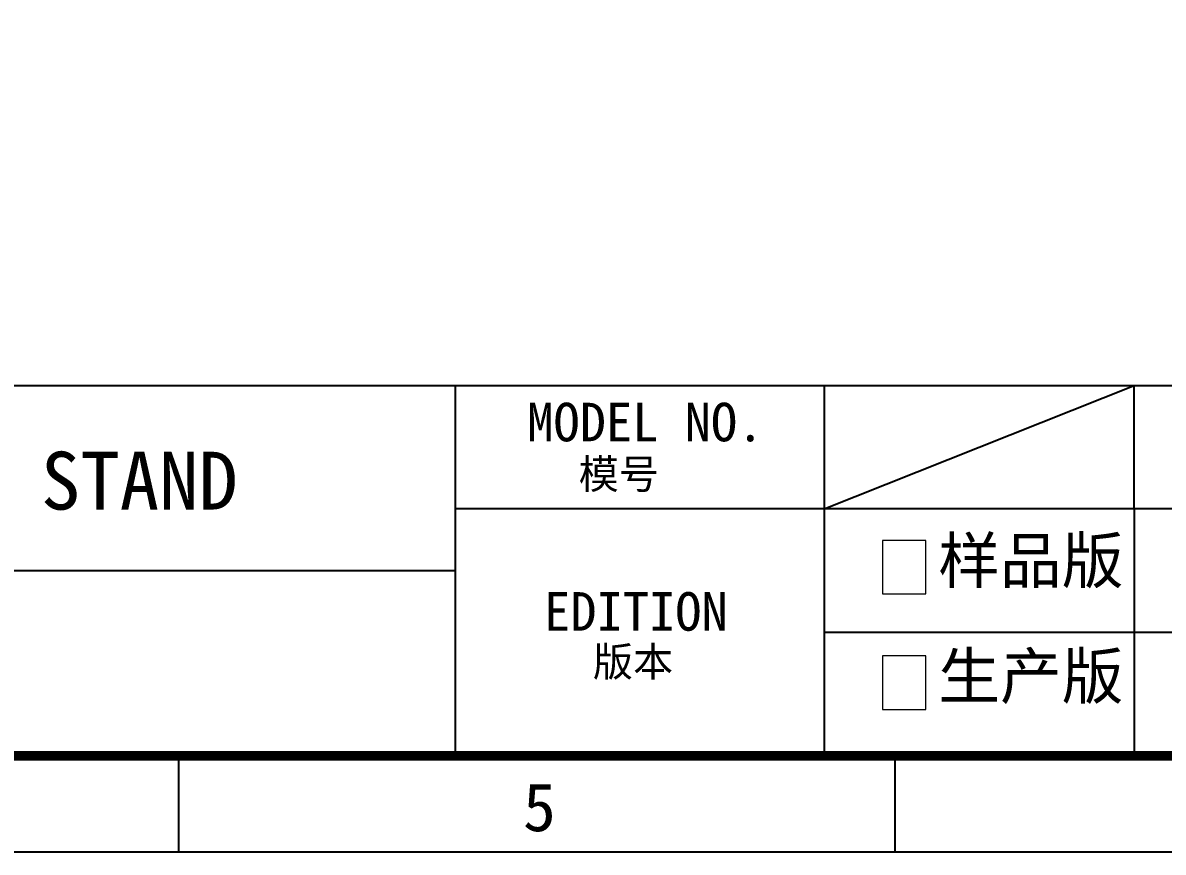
# Model space of a CAD drawing. Header units: millimetres. Extents: x 17516 to 18184, y 29403 to 29876.
# Drawn here: x 17831.8 to 17964.8, y 29403.3 to 29500.1 of the extents above; entities that cross this region are included whole.
import ezdxf
from ezdxf.enums import TextEntityAlignment as Align

# ---------------------------------------------------------------- set-up
doc = ezdxf.new("R2010")
doc.units = ezdxf.units.MM
doc.layers.add('dim', color=3, linetype='Continuous')
doc.layers.add('title bar', color=7, linetype='Continuous')
doc.styles.add('style3', font='')
doc.styles.add('宝明', font='simhei.ttf')
doc.styles.get('style3').set_extended_font_data('SimSun')

msp = doc.modelspace()

# ---------------------------------------------------------------- linework, layer by layer
at = {"color": 1}
msp.add_line((17925.212, 29443.344), (17961.379, 29457.744), dxfattribs=at)
at = {"color": 7}
for p, q in [((17961.379, 29443.344), (17961.379, 29457.744)), ((17961.379, 29443.344), (17961.379, 29414.544)), ((18023.866, 29428.944), (17925.212, 29428.944))]:
    msp.add_line(p, q, dxfattribs=at)
at = {"layer": 'dim', "color": 0, "lineweight": 18}
for points in [[(17932.025, 29433.437), (17937.077, 29433.437), (17937.077, 29439.674), (17932.025, 29439.674)], [(17932.025, 29419.952), (17937.077, 29419.952), (17937.077, 29426.189), (17932.025, 29426.189)]]:
    msp.add_lwpolyline(points, close=True, dxfattribs=at)
at = {"layer": 'title bar', "color": 0}
for p, q in [((17527.048, 29457.744), (18172.795, 29457.744)), ((17882.193, 29457.744), (17882.193, 29414.544)), ((17925.212, 29457.744), (17925.212, 29414.544)), ((18172.795, 29443.344), (17882.193, 29443.344)), ((17882.193, 29436.144), (17771.493, 29436.144)), ((17849.922, 29414.544), (17849.922, 29403.294)), ((18172.795, 29414.544), (17931.644, 29414.544)), ((17933.452, 29414.544), (17933.452, 29403.294)), ((18184.045, 29403.294), (17515.798, 29403.294))]:
    msp.add_line(p, q, dxfattribs=at)
at = {"layer": 'title bar', "color": 0, "const_width": 1.125}
msp.add_lwpolyline([(17527.048, 29414.544), (18172.795, 29414.544), (18172.795, 29864.541), (17527.048, 29864.541)], dxfattribs=at)

# ---------------------------------------------------------------- texts
at = {"color": 1, "insert": (17833.892, 29450.026), "char_height": 6.7497, "attachment_point": 1, "style": 'style3'}
msp.add_mtext('STAND', dxfattribs=at)
at = {"layer": 'title bar', "color": 0, "style": '宝明'}
msp.add_text('MODEL NO.', height=4.5, dxfattribs=at).set_placement((17904.372, 29453.488), align=Align.MIDDLE)
at = {"layer": 'title bar', "color": 0, "linetype": 'Continuous', "style": '宝明'}
for s, p in [('模号', (17896.595, 29445.699)), ('版本', (17898.26, 29423.812))]:
    msp.add_text(s, height=3.4306, dxfattribs=at).set_placement(p)
at = {"layer": 'title bar', "color": 0, "style": '宝明'}
msp.add_text('EDITION', height=4.5, dxfattribs=at).set_placement((17903.271, 29429.138), align=Align.CENTER)
msp.add_text('5', height=5.625, dxfattribs=at).set_placement((17890.115, 29405.748))
at = {"layer": 'title bar', "color": 0, "lineweight": 18, "char_height": 5.28116, "width": 28.64046, "attachment_point": 1, "style": '宝明'}
for s, insert in [('{\\fSimSun|b0|i0|c134|p54;样品版}', (17938.53, 29439.974)), ('{\\fSimSun|b0|i0|c134|p54;生产版}', (17938.53, 29426.489))]:
    msp.add_mtext(s, dxfattribs=dict(at, insert=insert))

doc.saveas('drawing.dxf')
